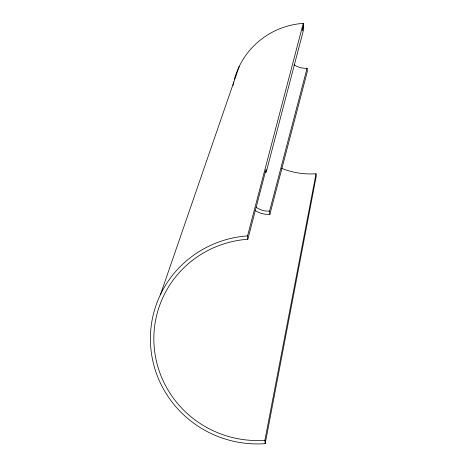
<?xml version="1.0" encoding="UTF-8"?>
<svg xmlns="http://www.w3.org/2000/svg" width="467" height="467" viewBox="0 0 467 467"><rect width="100%" height="100%" fill="white"/><g stroke="black" fill="none" stroke-linecap="round" stroke-linejoin="round"><path stroke-width="0.7" d="M234.44 79.203A78.071 76.559 14.7 0 1 303.258 23.35L247.545 235.876A106.091 104.036 14.7 0 0 150.765 347.43A106.091 104.036 14.7 0 0 265.18 443.65L264.894 440.264L316.019 173.759A75.531 74.066 14.7 0 1 281.449 168.272M265.18 443.65L316.235 176.246L316.019 173.759M264.894 440.264A102.641 100.65 14.7 0 1 154.203 347.185A102.641 100.65 14.7 0 1 247.831 239.256L266.056 169.358L266.272 171.92A19.999 19.614 14.7 0 0 264.982 172.054M266.272 171.92L303.743 29.088L303.258 23.35M255.07 210.442A23.297 22.842 14.7 0 0 269.873 214.318L269.599 211.09L307.07 68.258A19.999 19.614 14.7 0 1 294.058 64.726M269.873 214.318L307.344 71.486L307.07 68.258M160.508 294.461L239.209 66.46M247.545 235.876L247.831 239.256M233.01 85.461A78.071 76.559 14.7 0 1 233.733 81.982M269.599 211.09A19.999 19.614 14.7 0 1 256.056 207.179M303.468 25.837L302.26 30.478L303.468 25.86"/></g></svg>
